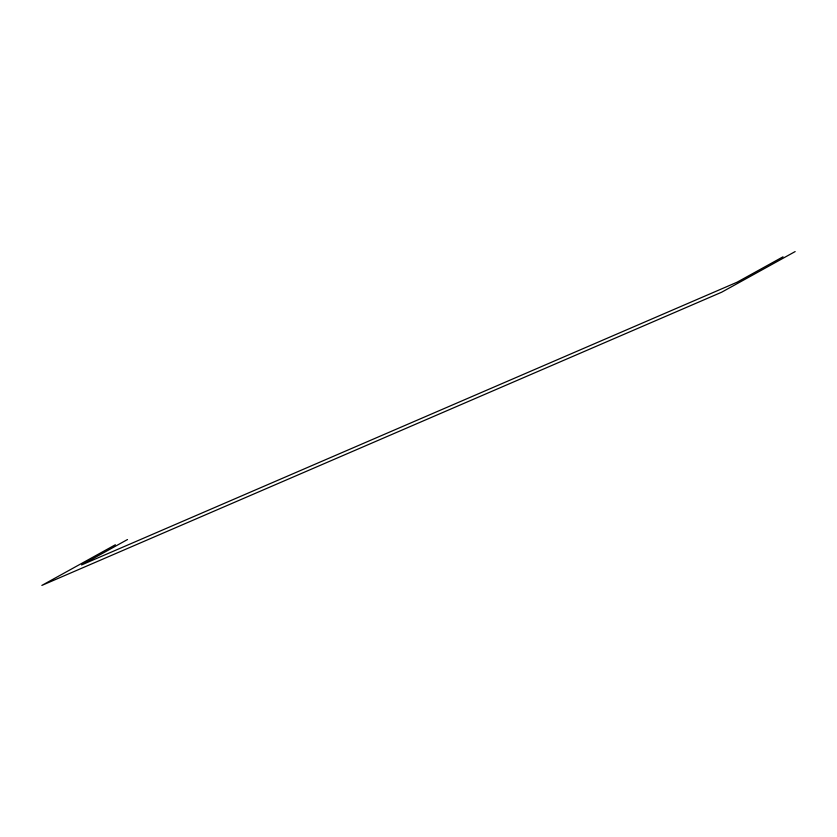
<?xml version="1.0" encoding="UTF-8"?>
<svg xmlns="http://www.w3.org/2000/svg" width="837" height="837" viewBox="0 0 837 837"><rect width="100%" height="100%" fill="white"/><g stroke="black" fill="none" stroke-linecap="round" stroke-linejoin="round"><path stroke-width="1.26" d="M115.36 544.782L41.85 585.419L721.64 292.218L795.15 251.581M127.496 539.541L81.555 564.944L737.073 282.215L783.013 256.813"/></g></svg>
